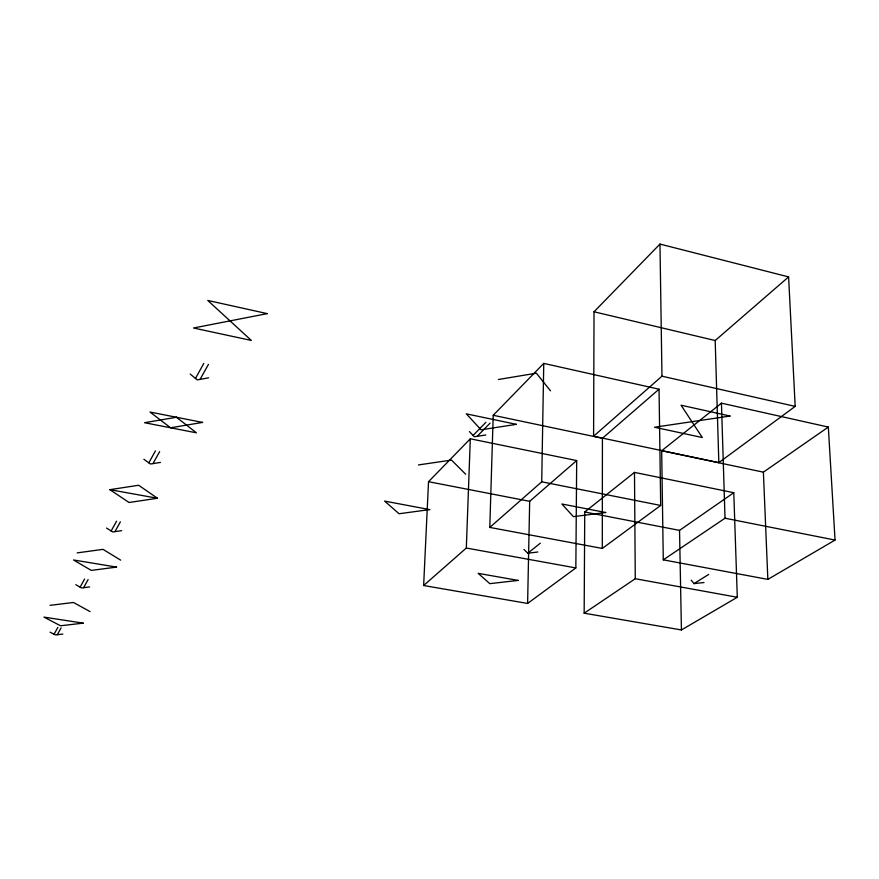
<?xml version="1.0" encoding="UTF-8"?>
<svg xmlns="http://www.w3.org/2000/svg" width="879" height="879" viewBox="0 0 879 879"><rect width="100%" height="100%" fill="white"/><g stroke="black" fill="none" stroke-linecap="round" stroke-linejoin="round"><path stroke-width="1.32" d="M602.291 548.452L602.423 438.269L659.041 389.199L543.749 363.401L493.218 415.284L489.79 527.422L602.291 548.452L660.689 505.447L659.041 389.199M593.589 436.248L594.028 311.781L659.975 244.076L788.595 276.907L795.187 406.395L718.835 462.618L593.589 436.248L661.964 376.19L659.975 244.076M584.161 613.19L584.744 511.996L634.484 472.397L733.789 492.712L737.294 597.27L681.423 629.957L584.161 613.19L635.275 578.734L737.294 597.27M575.844 567.933L576.69 460.563L470.309 438.797L428.534 481.703L423.634 585.524L527.609 603.444L575.844 567.933L466.32 548.035L423.634 585.524M489.79 527.422L541.717 481.813L543.749 363.401M527.609 603.444L529.674 501.316L576.69 460.563M466.32 548.035L470.309 438.797M54.08 634.231L57.871 627.386M80.121 587.139L84.604 579.019M111.161 530.971L116.566 521.203M148.826 462.826L155.451 450.85M195.479 378.442L203.785 363.401M57.278 634.715L61.101 627.881M83.571 587.688L88.098 579.591M114.929 531.619L120.379 521.862M152.957 463.607L159.648 451.652M200.06 379.376L208.455 364.378M473.078 435.468L485.911 422.283M477.176 436.303L490.064 423.151M718.835 462.618L715.187 340.525L788.595 276.907M523.972 549.463L527.818 553.21L540.31 543.189M661.678 450.751L721.45 403.164L828.326 427.073L835.05 540.069L767.85 579.393L663.282 559.846L661.678 450.751L763.39 472.155L828.326 427.073M584.744 511.996L679.533 530.389L733.789 492.712M663.282 559.846L725.021 518.214L835.05 540.069M691.191 580.162L694.014 583.612L708.661 574.426M208.598 377.838L197.226 379.893L190.194 374.047M498.492 379.486L536.366 373.179L550.507 390.836M160.483 462.409L150.463 464.002L143.903 459.299M109.875 489.669L138.64 485.263L157.484 498.261L129.059 502.491L109.875 489.669L157.484 498.261M485.867 434.984L474.286 436.742L469.43 431.589M418.459 464.936L451.509 460.069L465.683 474.242M121.654 530.674L112.688 531.938L106.557 528.059M77.176 552.88L103.008 549.353L120.676 560.154M89.658 586.93L81.549 587.952L75.803 584.7M50.026 605.345L73.473 602.478L90.076 611.608M527.818 553.21L537.805 552.001M62.827 634.089L55.432 634.924L50.026 632.155M694.014 583.612L704.057 582.524M428.534 481.703L529.674 501.316M541.717 481.813L660.689 505.447M493.218 415.284L602.423 438.269M661.964 376.19L795.187 406.395M594.028 311.781L715.187 340.525M763.39 472.155L767.85 579.393M721.45 403.164L725.021 518.214M679.533 530.389L681.423 629.957M634.484 472.397L635.275 578.734M267.293 313.627L193.512 327.999L251.339 340.448L207.763 300.453L267.293 313.627M176.448 417.261L144.519 422.711L196.413 432.82L176.448 417.261M202.599 422.414L170.592 427.787L150.023 412.053L202.599 422.414M516.423 424.348L481.077 429.798L466.309 413.844L516.423 424.348M730.031 416.042L654.47 427.238L702.332 437.533L681.06 405.208L730.031 416.042M429.732 509.6L399.088 513.743L384.595 501.096L429.732 509.6M116.544 567.098L91.306 570.405L73.506 559.967L116.544 567.098M605.686 512.512L573.405 516.665L561.868 503.986L605.686 512.512M83.208 623.145L60.519 625.771L43.95 617.102L83.208 623.145M518.17 580.426L489.823 583.656L478.165 573.35L518.17 580.426"/></g></svg>
